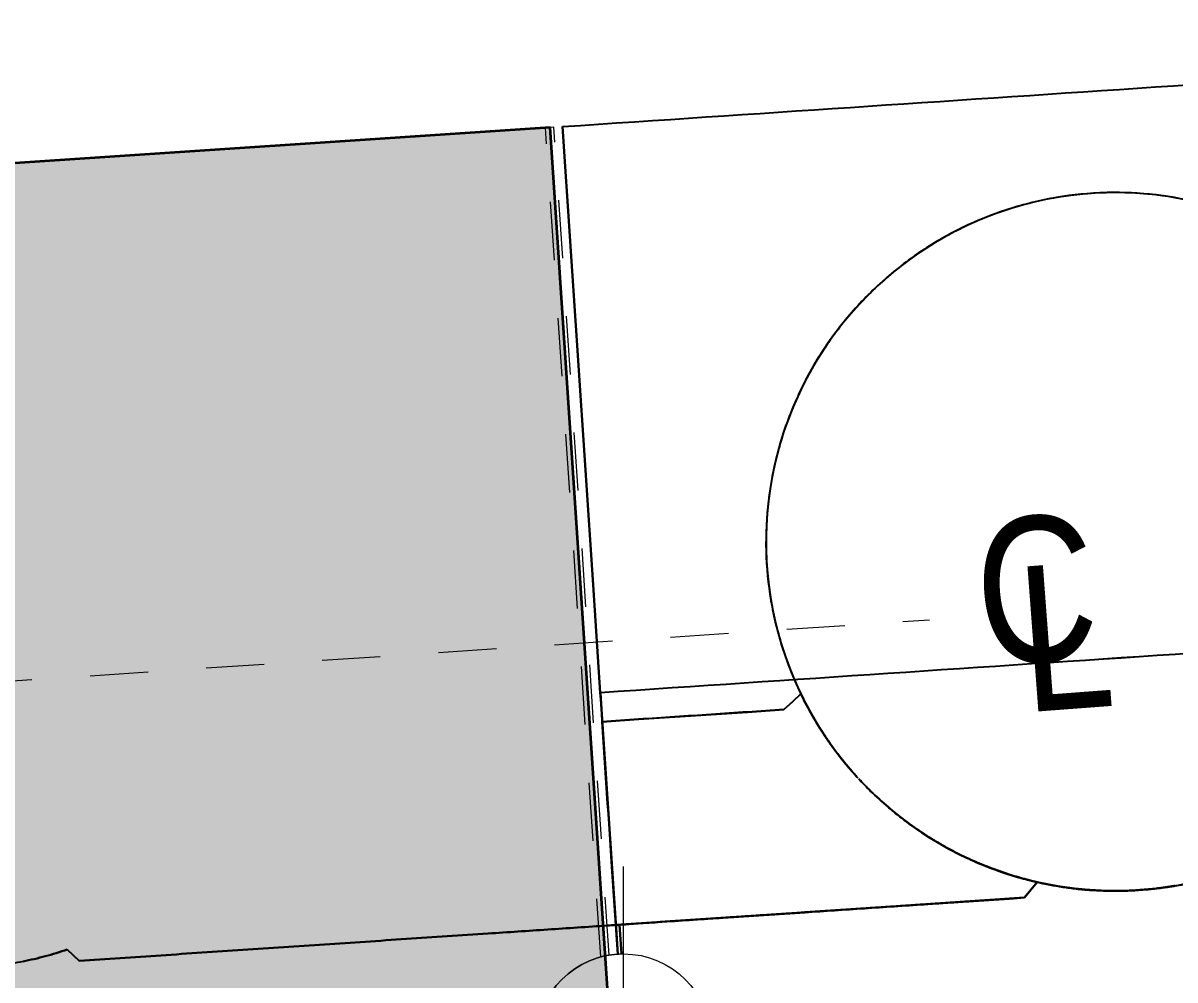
# Model space of a CAD drawing. Header units: metres. Extents: x -1161 to -1080, y 3 to 563.
# Drawn here: x -1096.022 to -1094.042, y 545.248 to 546.892 of the extents above; entities that cross this region are included whole.
import ezdxf

# ---------------------------------------------------------------- set-up
doc = ezdxf.new("R2010")
doc.units = ezdxf.units.M
doc.linetypes.add('JacobsDash', pattern=[0.0045, 0.003, -0.0015])
doc.linetypes.add('JacobsGridLine', pattern=[0.0145, 0.01, -0.001, 0.0025, -0.001])
for name, color, linetype, lineweight in [('A-ANNO-NOTE', 7, 'Continuous', 9), ('A-DETL', 7, 'Continuous', 13), ('A-DETL-GENF', 7, 'Continuous', 9), ('A-GENM', 7, 'Continuous', 35), ('S-BEAM', 7, 'Continuous', 50), ('S-GRID', 7, 'Continuous', 9)]:
    doc.layers.add(name, color=color, linetype=linetype, lineweight=lineweight)
doc.styles.add('Arial Narrow_1', font='ARIALN.TTF', dxfattribs={"height": 0.0025})

# ---------------------------------------------------------------- blocks, each defined once
blk = doc.blocks.new('Foundations-Piles - Px-1200-66435275-DRG-2873171 - BARRIER LAYOUT')
at = {"layer": 'A-GENM', "color": 9, "lineweight": 25, "true_color": 0xbebebe}
for start, end in [(0, 128.2031), (90, 98.1818), (81.8182, 90), (106.3636, 114.5455), (98.1818, 106.3636), (73.6364, 81.8182), (65.4545, 73.6364), (114.5455, 122.7273), (57.2727, 65.4545), (122.7273, 128.2031), (49.0909, 57.2727), (128.2132, 130.9091), (128.2132, 130.8448), (130.9091, 139.0909), (131.0714, 138.9381), (130.9091, 131.0714), (40.9091, 49.0909), (139.0909, 147.2727), (139.4167, 147.0378), (138.9381, 139.4167), (32.7273, 40.9091), (147.5551, 171.8182), (147.6999, 155.1449), (147.0378, 147.4479), (147.2727, 147.4479), (24.5455, 32.7273), (155.9382, 163.2609), (155.1676, 155.9382), (16.3636, 24.5455), (164.1427, 171.3874), (163.2889, 164.1427), (8.1818, 16.3636), (171.8182, 180), (172.3212, 179.5267), (171.3874, 172.3212), (0, 8.1818), (179.5267, 180), (180, 180.4794), (180, 188.1818), (312.0383, 0), (351.8182, 0), (180.4794, 185.4352), (185.4352, 187.6589), (188.1818, 196.3636), (188.7301, 188.9568), (188.9568, 193.5449), (343.6364, 351.8182), (193.5449, 195.872), (196.3636, 204.5455), (196.9445, 201.7592), (335.4545, 343.6364), (201.7592, 204.0906), (204.5455, 212.7273), (205.1214, 210.2919), (327.2727, 335.4545), (210.2919, 212.3144), (212.7273, 220.9091), (213.3031, 220.5426), (319.0909, 327.2727), (220.9091, 229.0909), (310.9091, 319.0909), (221.4731, 228.7748), (229.0909, 237.2727), (302.7273, 310.9091), (308.7028, 310.9091), (310.9091, 312.0383), (229.6289, 231.5729), (231.5729, 236.8737), (304.1732, 308.7028), (237.2727, 245.4545), (237.7676, 240.067), (294.5455, 302.7273), (300.7734, 302.7273), (302.7273, 304.1732), (240.067, 244.8605), (296.2941, 300.7734), (244.8605, 245.2495), (245.4545, 253.6364), (245.8854, 248.2707), (286.3636, 294.5455), (288.5053, 292.879), (292.879, 294.5455), (294.5455, 296.2941), (248.2707, 252.8482), (252.8482, 253.4913), (286.4732, 288.5053), (253.6364, 261.8182), (253.9772, 256.376), (256.376, 260.8371), (260.8371, 261.7354), (261.8182, 269.2098), (270, 278.1818), (278.1818, 286.3636), (278.2285, 280.4936), (280.4936, 284.8126), (284.8126, 286.0888), (262.0368, 264.4363), (264.4363, 268.8272), (268.8272, 269.2098), (269.2098, 269.9441), (269.2098, 270), (270, 272.4234), (272.4723, 276.8189), (276.8189, 278.05)]:
    blk.add_arc((0, 0), 0.6, start, end, dxfattribs=at)
at = {"layer": 'A-GENM', "color": 254, "lineweight": 25, "true_color": 0xd1d1d1}
for start, end in [(187.6589, 188.1818), (188.1818, 188.7301), (195.872, 196.3636), (196.3636, 196.9299), (204.0906, 204.5455), (204.5455, 204.9312), (204.9312, 205.1214), (212.3144, 212.7273), (212.7273, 212.9171), (212.9171, 213.3031), (220.5426, 220.8958), (220.9091, 221.4731), (228.8877, 229.0909), (229.0909, 229.6289), (237.0106, 237.2727), (237.2727, 237.7676), (245.2495, 245.4545), (245.4545, 245.8854), (253.4913, 253.6364), (253.6364, 253.9772), (261.8182, 262.0368), (278.05, 278.1818), (286.0888, 286.3636)]:
    blk.add_arc((0, 0), 0.6, start, end, dxfattribs=at)
blk = doc.blocks.new('StitchPour_RS36B_01 - StitchPour_RS36B_01-61148557-DRG-2873171 - BARRIER LAYOUT')
at = {"layer": 'A-GENM', "color": 253, "lineweight": 25, "true_color": 0xa3a3a3, "flags": 128}
for points in [[(145.7514, -1.6783), (145.8225, -1.6543), (145.8935, -1.6302), (145.9645, -1.6062), (146.0356, -1.5821), (146.1066, -1.5581), (146.1777, -1.5341)], [(146.1777, -1.5341), (146.1066, -1.5581), (146.0356, -1.5821), (145.9645, -1.6062), (145.8935, -1.6302), (145.8225, -1.6543), (145.7514, -1.6783)]]:
    blk.add_lwpolyline(points, dxfattribs=at)
at = {"layer": 'A-GENM', "color": 253, "lineweight": 25, "true_color": 0xa3a3a3}
for points, knots in [([(147.5236, -5.511), (147.4982, -5.4359), (147.2612, -4.7355), (146.8126, -3.4099), (146.3893, -2.1593), (146.1777, -1.5341)], [-0.2120186, -0.2120186, -0.2120186, -0.2120186, -0.2, -0.1, 0, 0, 0, 0]), ([(145.6093, -1.7264), (145.7681, -2.1953), (146.0855, -3.1331), (146.5298, -4.4462), (146.8155, -5.2903), (146.9424, -5.6655)], [-1, -1, -1, -1, -0.925, -0.85, -0.7899954, -0.7899954, -0.7899954, -0.7899954])]:
    blk.add_open_spline(points, degree=3, knots=knots, dxfattribs=at)
at = {"layer": 'A-GENM', "color": 9, "lineweight": 25, "true_color": 0xbebebe}
blk.add_open_spline([(146.4951, -2.472), (146.3893, -2.1593), (146.2835, -1.8467), (146.1777, -1.5341)], degree=3, dxfattribs=at)
blk = doc.blocks.new('T2DPAA-T2D-C3S-RS-M3D-100334_rvt-1-DRG-2873171 - BARRIER LAYOUT')
at = {"layer": 'A-GENM', "color": 9, "lineweight": 25, "true_color": 0xbebebe}
for p, q in [((-1095.0948, 546.7141), (-1095.0816, 546.5173)), ((-1095.0816, 546.5173), (-1095.0685, 546.3206)), ((-1095.0685, 546.3206), (-1095.0554, 546.1238)), ((-1095.0554, 546.1238), (-1095.0423, 545.927)), ((-1095.0423, 545.927), (-1095.0299, 545.7413)), ((-1095.0299, 545.7413), (-1095.0292, 545.7302)), ((-1094.6999, 545.7259), (-1094.6853, 545.7394)), ((-1094.6853, 545.7394), (-1094.6999, 545.7259)), ((-1095.0292, 545.7302), (-1095.016, 545.5334)), ((-1094.7145, 545.7124), (-1094.6999, 545.7259)), ((-1094.6999, 545.7259), (-1094.7145, 545.7124)), ((-1095.0266, 545.6915), (-1094.9642, 545.6957)), ((-1094.9642, 545.6957), (-1094.9018, 545.6999)), ((-1094.9018, 545.6999), (-1094.8394, 545.704)), ((-1094.8394, 545.704), (-1094.777, 545.7082)), ((-1094.777, 545.7082), (-1094.7145, 545.7124)), ((-1095.0219, 545.6217), (-1095.0266, 545.6915)), ((-1095.0266, 545.6915), (-1095.0219, 545.6217)), ((-1095.0173, 545.5518), (-1095.0219, 545.6217)), ((-1095.0219, 545.6217), (-1095.0173, 545.5518)), ((-1095.016, 545.5334), (-1095.0173, 545.5518)), ((-1095.0173, 545.5518), (-1095.016, 545.5334)), ((-1095.016, 545.5334), (-1095.0029, 545.3366)), ((-1095.0126, 545.482), (-1095.016, 545.5326)), ((-1095.016, 545.5326), (-1095.0126, 545.482)), ((-1095.008, 545.4121), (-1095.0126, 545.482)), ((-1095.0126, 545.482), (-1095.008, 545.4121)), ((-1095.0033, 545.3423), (-1095.008, 545.4121)), ((-1095.008, 545.4121), (-1095.0033, 545.3423)), ((-1094.279, 545.4158), (-1094.3007, 545.3892)), ((-1094.2898, 545.4025), (-1094.3007, 545.3892)), ((-1094.3007, 545.3892), (-1094.2898, 545.4025)), ((-1094.3007, 545.3892), (-1094.2898, 545.4025)), ((-1094.2898, 545.4025), (-1094.3007, 545.3892)), ((-1094.2898, 545.4025), (-1094.3007, 545.3892)), ((-1094.279, 545.4158), (-1094.2898, 545.4025)), ((-1094.2898, 545.4025), (-1094.279, 545.4158)), ((-1094.2898, 545.4025), (-1094.279, 545.4158)), ((-1094.279, 545.4158), (-1094.2898, 545.4025)), ((-1094.279, 545.4158), (-1094.2898, 545.4025)), ((-1094.2436, 545.4089), (-1094.279, 545.4158)), ((-1094.2072, 545.404), (-1094.2436, 545.4089)), ((-1094.1986, 545.4031), (-1094.2072, 545.404)), ((-1094.1592, 545.4009), (-1094.1986, 545.4031)), ((-1094.1236, 545.4011), (-1094.1592, 545.4009)), ((-1094.1172, 545.4014), (-1094.1236, 545.4011)), ((-1094.0734, 545.4051), (-1094.1172, 545.4014)), ((-1094.0476, 545.4087), (-1094.0734, 545.4051)), ((-1094.0427, 545.4096), (-1094.0466, 545.4089)), ((-1094.3007, 545.3892), (-1094.9967, 545.3427)), ((-1094.9967, 545.3427), (-1094.9937, 545.2928)), ((-1094.9937, 545.2928), (-1094.9967, 545.3427)), ((-1095.0029, 545.3366), (-1095, 545.2923)), ((-1095.9462, 545.3001), (-1095.9358, 545.2904)), ((-1095.9358, 545.2904), (-1095.9254, 545.2807))]:
    blk.add_line(p, q, dxfattribs=at)
at = {"layer": 'A-GENM', "color": 253, "lineweight": 25, "true_color": 0xa3a3a3}
for p, q in [((-1095.0292, 545.7302), (-1095.0299, 545.7413)), ((-1095.016, 545.5334), (-1095.0292, 545.7302)), ((-1095.0029, 545.3366), (-1095.016, 545.5334)), ((-1095, 545.2923), (-1095.0029, 545.3366)), ((-1095.9358, 545.2904), (-1095.9462, 545.3001)), ((-1095.9254, 545.2807), (-1095.9358, 545.2904))]:
    blk.add_line(p, q, dxfattribs=at)
at = {"layer": 'A-GENM', "color": 253, "lineweight": 25, "true_color": 0xa3a3a3, "flags": 128}
blk.add_lwpolyline([(-1095.0299, 545.7413), (-1095.0423, 545.927), (-1095.0554, 546.1238), (-1095.0685, 546.3206), (-1095.0816, 546.5173), (-1095.0948, 546.7141)], dxfattribs=at)
at = {"layer": 'A-GENM', "color": 253, "lineweight": 25, "true_color": 0xa3a3a3}
blk.add_open_spline([(-1095.0948, 546.7141), (-1094.436, 546.7581), (-1093.1186, 546.846), (-1091.7007, 546.9404), (-1090.9414, 546.9911), (-1090.8407, 546.9978)], degree=3, knots=[0, 0, 0, 0, 0.1, 0.2, 0.2152953, 0.2152953, 0.2152953, 0.2152953], dxfattribs=at)
at = {"layer": 'A-GENM', "color": 9, "lineweight": 25, "true_color": 0xbebebe}
for points in [[(-1094.1067, 546.7801), (-1093.7773, 546.802), (-1093.448, 546.824), (-1093.1187, 546.8459)], [(-1095.0948, 546.7141), (-1094.7654, 546.7361), (-1094.436, 546.7581), (-1094.1067, 546.7801)], [(-1094.6853, 545.7394), (-1094.6851, 545.7389), (-1094.6849, 545.7385), (-1094.6847, 545.7381)], [(-1094.6847, 545.7381), (-1094.6849, 545.7385), (-1094.6851, 545.7389), (-1094.6853, 545.7394)], [(-1094.6843, 545.7373), (-1094.6841, 545.7368), (-1094.6838, 545.7364), (-1094.6836, 545.736)], [(-1094.6836, 545.736), (-1094.6838, 545.7364), (-1094.6841, 545.7368), (-1094.6843, 545.7373)], [(-1094.6836, 545.736), (-1094.6781, 545.7247), (-1094.6722, 545.7137), (-1094.666, 545.7028)], [(-1094.666, 545.7028), (-1094.6722, 545.7137), (-1094.6781, 545.7247), (-1094.6836, 545.736)], [(-1094.9642, 545.6957), (-1094.985, 545.6943), (-1095.0058, 545.6929), (-1095.0266, 545.6915)], [(-1094.9018, 545.6999), (-1094.9226, 545.6985), (-1094.9434, 545.6971), (-1094.9642, 545.6957)], [(-1094.8394, 545.704), (-1094.8602, 545.7026), (-1094.881, 545.7012), (-1094.9018, 545.6999)], [(-1094.777, 545.7082), (-1094.7978, 545.7068), (-1094.8186, 545.7054), (-1094.8394, 545.704)], [(-1094.7145, 545.7124), (-1094.7353, 545.711), (-1094.7561, 545.7096), (-1094.777, 545.7082)], [(-1094.666, 545.7028), (-1094.6592, 545.6909), (-1094.6519, 545.6792), (-1094.6443, 545.6677)], [(-1094.6443, 545.6677), (-1094.6519, 545.6792), (-1094.6592, 545.6909), (-1094.666, 545.7028)], [(-1094.6443, 545.6677), (-1094.6436, 545.6667), (-1094.643, 545.6657), (-1094.6423, 545.6647)], [(-1094.6423, 545.6647), (-1094.643, 545.6657), (-1094.6436, 545.6667), (-1094.6443, 545.6677)], [(-1094.6423, 545.6647), (-1094.6419, 545.6641), (-1094.6415, 545.6635), (-1094.6411, 545.6629)], [(-1094.6411, 545.6629), (-1094.6415, 545.6635), (-1094.6419, 545.6641), (-1094.6423, 545.6647)], [(-1094.6407, 545.6623), (-1094.6403, 545.6618), (-1094.6399, 545.6612), (-1094.6395, 545.6606)], [(-1094.6395, 545.6606), (-1094.6399, 545.6612), (-1094.6403, 545.6618), (-1094.6407, 545.6623)], [(-1094.6395, 545.6606), (-1094.6333, 545.6516), (-1094.6269, 545.6428), (-1094.6202, 545.6341)], [(-1094.6202, 545.6341), (-1094.6118, 545.6232), (-1094.603, 545.6126), (-1094.5938, 545.6023)], [(-1094.5938, 545.6023), (-1094.603, 545.6126), (-1094.6118, 545.6232), (-1094.6202, 545.6341)], [(-1094.5938, 545.6023), (-1094.5926, 545.6009), (-1094.5913, 545.5995), (-1094.59, 545.5981)], [(-1094.59, 545.5981), (-1094.5913, 545.5995), (-1094.5926, 545.6009), (-1094.5938, 545.6023)], [(-1094.59, 545.5981), (-1094.5891, 545.597), (-1094.5881, 545.596), (-1094.5872, 545.595)], [(-1094.5872, 545.595), (-1094.5881, 545.596), (-1094.5891, 545.597), (-1094.59, 545.5981)], [(-1094.5853, 545.593), (-1094.5788, 545.586), (-1094.5722, 545.5791), (-1094.5654, 545.5724)], [(-1094.5654, 545.5724), (-1094.5722, 545.5791), (-1094.5788, 545.586), (-1094.5853, 545.593)], [(-1094.5654, 545.5724), (-1094.5555, 545.5628), (-1094.5454, 545.5535), (-1094.5349, 545.5445)], [(-1094.5349, 545.5445), (-1094.5454, 545.5535), (-1094.5555, 545.5628), (-1094.5654, 545.5724)], [(-1094.5349, 545.5445), (-1094.5329, 545.5428), (-1094.5308, 545.5411), (-1094.5288, 545.5394)], [(-1094.5288, 545.5394), (-1094.5308, 545.5411), (-1094.5329, 545.5428), (-1094.5349, 545.5445)], [(-1094.5276, 545.5384), (-1094.5259, 545.537), (-1094.5241, 545.5355), (-1094.5224, 545.5341)], [(-1094.5224, 545.5341), (-1094.5241, 545.5355), (-1094.5259, 545.537), (-1094.5276, 545.5384)], [(-1094.5224, 545.5341), (-1094.5159, 545.5289), (-1094.5093, 545.5238), (-1094.5026, 545.5188)], [(-1094.5026, 545.5188), (-1094.5093, 545.5238), (-1094.5159, 545.5289), (-1094.5224, 545.5341)], [(-1094.5026, 545.5188), (-1094.4915, 545.5106), (-1094.4802, 545.5028), (-1094.4686, 545.4953)], [(-1094.4686, 545.4953), (-1094.4802, 545.5028), (-1094.4915, 545.5106), (-1094.5026, 545.5188)], [(-1094.4686, 545.4953), (-1094.4657, 545.4935), (-1094.4627, 545.4916), (-1094.4598, 545.4898)], [(-1094.4598, 545.4898), (-1094.4627, 545.4916), (-1094.4657, 545.4935), (-1094.4686, 545.4953)], [(-1094.4595, 545.4897), (-1094.457, 545.4881), (-1094.4545, 545.4866), (-1094.4519, 545.4851)], [(-1094.4519, 545.4851), (-1094.4544, 545.4866), (-1094.457, 545.4881), (-1094.4595, 545.4897)], [(-1094.4519, 545.4851), (-1094.4457, 545.4814), (-1094.4394, 545.4778), (-1094.433, 545.4743)], [(-1094.433, 545.4743), (-1094.4394, 545.4778), (-1094.4457, 545.4814), (-1094.4519, 545.4851)], [(-1094.433, 545.4743), (-1094.4209, 545.4677), (-1094.4086, 545.4615), (-1094.3961, 545.4557)], [(-1094.3961, 545.4557), (-1094.4086, 545.4615), (-1094.421, 545.4677), (-1094.433, 545.4743)], [(-1094.3961, 545.4557), (-1094.3922, 545.4539), (-1094.3883, 545.4522), (-1094.3844, 545.4505)], [(-1094.3844, 545.4505), (-1094.3883, 545.4522), (-1094.3922, 545.4539), (-1094.3961, 545.4557)], [(-1094.3844, 545.4505), (-1094.3837, 545.4502), (-1094.3831, 545.4499), (-1094.3824, 545.4496)], [(-1094.3824, 545.4496), (-1094.3831, 545.4499), (-1094.3837, 545.4502), (-1094.3844, 545.4505)], [(-1094.3754, 545.4467), (-1094.3773, 545.4475), (-1094.3792, 545.4483), (-1094.3811, 545.4491)], [(-1094.3754, 545.4467), (-1094.3697, 545.4443), (-1094.3639, 545.442), (-1094.358, 545.4398)], [(-1094.358, 545.4398), (-1094.3639, 545.442), (-1094.3697, 545.4443), (-1094.3754, 545.4467)], [(-1094.358, 545.4398), (-1094.3451, 545.4349), (-1094.3321, 545.4304), (-1094.3189, 545.4264)], [(-1094.3189, 545.4264), (-1094.3321, 545.4304), (-1094.3451, 545.4349), (-1094.358, 545.4398)], [(-1094.3189, 545.4264), (-1094.314, 545.425), (-1094.309, 545.4235), (-1094.3041, 545.4222)], [(-1094.3041, 545.4222), (-1094.309, 545.4235), (-1094.314, 545.425), (-1094.3189, 545.4264)], [(-1094.3041, 545.4222), (-1094.302, 545.4216), (-1094.2999, 545.421), (-1094.2977, 545.4205)], [(-1094.2977, 545.4205), (-1094.2999, 545.421), (-1094.302, 545.4216), (-1094.3041, 545.4222)], [(-1094.2969, 545.4202), (-1094.2961, 545.42), (-1094.2953, 545.4198), (-1094.2945, 545.4196)], [(-1094.2945, 545.4196), (-1094.2953, 545.4198), (-1094.2961, 545.42), (-1094.2969, 545.4202)], [(-1094.2945, 545.4196), (-1094.2893, 545.4183), (-1094.2842, 545.417), (-1094.279, 545.4158)], [(-1094.279, 545.4158), (-1094.2842, 545.417), (-1094.2893, 545.4183), (-1094.2945, 545.4196)], [(-1094.2359, 545.4077), (-1094.2504, 545.4099), (-1094.2647, 545.4126), (-1094.279, 545.4158)], [(-1094.2359, 545.4076), (-1094.2504, 545.4099), (-1094.2647, 545.4126), (-1094.279, 545.4158)], [(-1094.2206, 545.4055), (-1094.2257, 545.4062), (-1094.2308, 545.4069), (-1094.2359, 545.4077)], [(-1094.2206, 545.4055), (-1094.2257, 545.4062), (-1094.2308, 545.4069), (-1094.2359, 545.4076)], [(-1094.2095, 545.4042), (-1094.2132, 545.4046), (-1094.2169, 545.405), (-1094.2206, 545.4055)], [(-1094.2095, 545.4042), (-1094.2132, 545.4046), (-1094.2169, 545.405), (-1094.2206, 545.4055)], [(-1094.2032, 545.4036), (-1094.2053, 545.4038), (-1094.2074, 545.404), (-1094.2095, 545.4042)], [(-1094.2033, 545.4036), (-1094.2053, 545.4038), (-1094.2074, 545.404), (-1094.2095, 545.4042)], [(-1094.1965, 545.4029), (-1094.1988, 545.4031), (-1094.201, 545.4033), (-1094.2033, 545.4036)], [(-1094.1965, 545.403), (-1094.1988, 545.4031), (-1094.201, 545.4034), (-1094.2032, 545.4036)], [(-1094.1924, 545.4026), (-1094.1938, 545.4027), (-1094.1952, 545.4028), (-1094.1965, 545.403)], [(-1094.1924, 545.4026), (-1094.1938, 545.4027), (-1094.1951, 545.4028), (-1094.1965, 545.4029)], [(-1094.1486, 545.4008), (-1094.1632, 545.4008), (-1094.1778, 545.4015), (-1094.1924, 545.4026)], [(-1094.1486, 545.4008), (-1094.1559, 545.4008), (-1094.1705, 545.4011), (-1094.1851, 545.402), (-1094.1924, 545.4026)], [(-1094.1348, 545.4008), (-1094.1394, 545.4008), (-1094.144, 545.4007), (-1094.1486, 545.4008)], [(-1094.1348, 545.4008), (-1094.1394, 545.4008), (-1094.144, 545.4007), (-1094.1486, 545.4008)], [(-1094.1238, 545.4011), (-1094.1275, 545.401), (-1094.1312, 545.4009), (-1094.1348, 545.4008)], [(-1094.1238, 545.4011), (-1094.1275, 545.401), (-1094.1311, 545.4009), (-1094.1348, 545.4008)], [(-1094.1133, 545.4016), (-1094.1167, 545.4014), (-1094.1201, 545.4013), (-1094.1235, 545.4011)], [(-1094.1133, 545.4016), (-1094.1167, 545.4014), (-1094.1201, 545.4013), (-1094.1234, 545.4011)], [(-1094.1048, 545.4021), (-1094.1076, 545.4019), (-1094.1105, 545.4017), (-1094.1133, 545.4016)], [(-1094.1047, 545.4021), (-1094.1076, 545.4019), (-1094.1105, 545.4017), (-1094.1133, 545.4016)], [(-1094.0612, 545.4067), (-1094.0757, 545.4046), (-1094.0902, 545.4031), (-1094.1048, 545.4021)], [(-1094.0611, 545.4067), (-1094.0756, 545.4046), (-1094.0902, 545.4031), (-1094.1047, 545.4021)], [(-1094.0492, 545.4085), (-1094.0532, 545.4078), (-1094.0572, 545.4072), (-1094.0612, 545.4067)], [(-1094.0492, 545.4085), (-1094.0532, 545.4078), (-1094.0571, 545.4072), (-1094.0611, 545.4067)], [(-1094.0462, 545.409), (-1094.0472, 545.4088), (-1094.0482, 545.4087), (-1094.0492, 545.4085)], [(-1094.0462, 545.409), (-1094.0472, 545.4088), (-1094.0482, 545.4086), (-1094.0492, 545.4085)], [(-1094.0427, 545.4096), (-1094.0435, 545.4094), (-1094.0442, 545.4093), (-1094.045, 545.4092)], [(-1094.0427, 545.4096), (-1094.0435, 545.4094), (-1094.0442, 545.4093), (-1094.045, 545.4092)], [(-1094.371, 545.3845), (-1094.4403, 545.3799), (-1094.5097, 545.3753), (-1094.5791, 545.3706)], [(-1094.4412, 545.3798), (-1094.4646, 545.3783), (-1094.4881, 545.3767), (-1094.5115, 545.3751)], [(-1094.4032, 545.3824), (-1094.4373, 545.3801), (-1094.4715, 545.3778), (-1094.5056, 545.3755)], [(-1094.371, 545.3845), (-1094.3944, 545.383), (-1094.4178, 545.3814), (-1094.4412, 545.3798)], [(-1094.3007, 545.3892), (-1094.3349, 545.3869), (-1094.369, 545.3847), (-1094.4032, 545.3824)], [(-1094.3007, 545.3892), (-1094.3241, 545.3877), (-1094.3475, 545.3861), (-1094.371, 545.3845)], [(-1094.3007, 545.3892), (-1094.3239, 545.3877), (-1094.3471, 545.3861), (-1094.3703, 545.3846)], [(-1094.7105, 545.3618), (-1094.7447, 545.3596), (-1094.7788, 545.3573), (-1094.813, 545.355)], [(-1094.7223, 545.3611), (-1094.7457, 545.3595), (-1094.7691, 545.3579), (-1094.7925, 545.3564)], [(-1094.652, 545.3658), (-1094.6754, 545.3642), (-1094.6988, 545.3626), (-1094.7223, 545.3611)], [(-1094.5056, 545.3755), (-1094.5398, 545.3733), (-1094.6081, 545.3687), (-1094.6764, 545.3641), (-1094.7105, 545.3618)], [(-1094.5817, 545.3704), (-1094.6052, 545.3689), (-1094.6286, 545.3673), (-1094.652, 545.3658)], [(-1094.5115, 545.3751), (-1094.5349, 545.3736), (-1094.5583, 545.372), (-1094.5817, 545.3704)], [(-1095.1204, 545.3345), (-1095.0862, 545.3368), (-1095.0521, 545.339), (-1095.0179, 545.3413)], [(-1095.0179, 545.3413), (-1095.013, 545.3416), (-1095.0082, 545.342), (-1095.0033, 545.3423)], [(-1094.933, 545.347), (-1094.9565, 545.3454), (-1094.9799, 545.3439), (-1095.0033, 545.3423)], [(-1094.9967, 545.3427), (-1094.9989, 545.3426), (-1095.0011, 545.3424), (-1095.0033, 545.3423)], [(-1094.7879, 545.3567), (-1094.8111, 545.3551), (-1094.8575, 545.352), (-1094.9271, 545.3474), (-1094.9735, 545.3443), (-1094.9967, 545.3427)], [(-1094.9154, 545.3482), (-1094.9425, 545.3463), (-1094.9696, 545.3445), (-1094.9967, 545.3427)], [(-1094.8628, 545.3517), (-1094.8862, 545.3501), (-1094.9096, 545.3485), (-1094.933, 545.347)], [(-1094.813, 545.355), (-1094.8471, 545.3527), (-1094.8813, 545.3504), (-1094.9154, 545.3482)], [(-1094.7925, 545.3564), (-1094.8159, 545.3548), (-1094.8394, 545.3532), (-1094.8628, 545.3517)], [(-1095.4336, 545.3135), (-1095.4102, 545.3151), (-1095.3867, 545.3167), (-1095.3633, 545.3182)], [(-1095.3633, 545.3182), (-1095.3399, 545.3198), (-1095.3165, 545.3214), (-1095.2931, 545.3229)], [(-1095.2931, 545.3229), (-1095.2697, 545.3245), (-1095.2462, 545.3261), (-1095.2228, 545.3276)], [(-1095.2228, 545.3276), (-1095.1887, 545.3299), (-1095.1545, 545.3322), (-1095.1204, 545.3345)], [(-1095.9838, 545.2886), (-1095.9711, 545.292), (-1095.9586, 545.2959), (-1095.9462, 545.3001)], [(-1095.7146, 545.2948), (-1095.6912, 545.2963), (-1095.6678, 545.2979), (-1095.6444, 545.2995)], [(-1095.6444, 545.2995), (-1095.6209, 545.301), (-1095.5975, 545.3026), (-1095.5741, 545.3042)], [(-1095.5741, 545.3042), (-1095.5507, 545.3057), (-1095.5273, 545.3073), (-1095.5038, 545.3089)], [(-1095.5038, 545.3089), (-1095.4804, 545.3104), (-1095.457, 545.312), (-1095.4336, 545.3135)], [(-1096.0221, 545.2796), (-1096.0092, 545.2822), (-1095.9964, 545.2852), (-1095.9838, 545.2886)], [(-1095.9254, 545.2807), (-1095.902, 545.2823), (-1095.8786, 545.2838), (-1095.8552, 545.2854)], [(-1095.8552, 545.2854), (-1095.8317, 545.2869), (-1095.8083, 545.2885), (-1095.7849, 545.2901)], [(-1095.7849, 545.2901), (-1095.7615, 545.2916), (-1095.7381, 545.2932), (-1095.7146, 545.2948)]]:
    blk.add_open_spline(points, degree=3, dxfattribs=at)
for points, knots in [([(-1094.6202, 545.6341), (-1094.6244, 545.6396), (-1094.6309, 545.6484), (-1094.6372, 545.6573), (-1094.6395, 545.6606)], [0.76923077, 0.76923077, 0.76923077, 0.76923077, 0.80769231, 0.83022609, 0.83022609, 0.83022609, 0.83022609]), ([(-1094.3811, 545.4491), (-1094.3798, 545.4485), (-1094.3779, 545.4477), (-1094.376, 545.4469), (-1094.3754, 545.4467)], [0.79980757, 0.79980757, 0.79980757, 0.79980757, 0.80769231, 0.81128819, 0.81128819, 0.81128819, 0.81128819]), ([(-1094.5791, 545.3706), (-1094.6255, 545.3675), (-1094.6951, 545.3629), (-1094.7647, 545.3582), (-1094.7879, 545.3567)], [0.4, 0.4, 0.4, 0.4, 0.6, 0.7, 0.7, 0.7, 0.7])]:
    blk.add_open_spline(points, degree=3, knots=knots, dxfattribs=at)
at = {"layer": 'A-GENM', "color": 254, "lineweight": 25, "true_color": 0xd1d1d1}
for points in [[(-1094.279, 545.4158), (-1094.2647, 545.4126), (-1094.2504, 545.4099), (-1094.2359, 545.4076)], [(-1094.2359, 545.4076), (-1094.2308, 545.4069), (-1094.2257, 545.4062), (-1094.2206, 545.4055)], [(-1094.2206, 545.4055), (-1094.2169, 545.405), (-1094.2132, 545.4046), (-1094.2095, 545.4042)], [(-1094.2095, 545.4042), (-1094.2074, 545.404), (-1094.2053, 545.4038), (-1094.2032, 545.4036)], [(-1094.2032, 545.4036), (-1094.201, 545.4033), (-1094.1988, 545.4031), (-1094.1965, 545.4029)], [(-1094.1965, 545.4029), (-1094.1952, 545.4028), (-1094.1938, 545.4027), (-1094.1924, 545.4026)], [(-1094.1924, 545.4026), (-1094.1851, 545.402), (-1094.1705, 545.4011), (-1094.1559, 545.4008), (-1094.1486, 545.4008)], [(-1094.1486, 545.4008), (-1094.144, 545.4007), (-1094.1394, 545.4008), (-1094.1348, 545.4008)], [(-1094.1348, 545.4008), (-1094.1312, 545.4009), (-1094.1275, 545.401), (-1094.1238, 545.4011)], [(-1094.1234, 545.4011), (-1094.1201, 545.4013), (-1094.1167, 545.4014), (-1094.1133, 545.4016)], [(-1094.1133, 545.4016), (-1094.1105, 545.4017), (-1094.1076, 545.4019), (-1094.1048, 545.4021)], [(-1094.1048, 545.4021), (-1094.0902, 545.4031), (-1094.0757, 545.4046), (-1094.0612, 545.4067)], [(-1094.0612, 545.4067), (-1094.0572, 545.4072), (-1094.0532, 545.4078), (-1094.0492, 545.4085)], [(-1094.0492, 545.4085), (-1094.0482, 545.4086), (-1094.0472, 545.4088), (-1094.0462, 545.409)], [(-1094.045, 545.4092), (-1094.0442, 545.4093), (-1094.0435, 545.4094), (-1094.0427, 545.4096)], [(-1094.5115, 545.3751), (-1094.4881, 545.3767), (-1094.4646, 545.3783), (-1094.4412, 545.3798)], [(-1094.5056, 545.3755), (-1094.4715, 545.3778), (-1094.4373, 545.3801), (-1094.4032, 545.3824)], [(-1094.4412, 545.3798), (-1094.4178, 545.3814), (-1094.3944, 545.383), (-1094.371, 545.3845)], [(-1094.4032, 545.3824), (-1094.369, 545.3847), (-1094.3349, 545.3869), (-1094.3007, 545.3892)], [(-1094.371, 545.3845), (-1094.3475, 545.3861), (-1094.3241, 545.3877), (-1094.3007, 545.3892)], [(-1094.813, 545.355), (-1094.7788, 545.3573), (-1094.7447, 545.3596), (-1094.7105, 545.3618)], [(-1094.7925, 545.3564), (-1094.7691, 545.3579), (-1094.7457, 545.3595), (-1094.7223, 545.3611)], [(-1094.7223, 545.3611), (-1094.6988, 545.3626), (-1094.6754, 545.3642), (-1094.652, 545.3658)], [(-1094.7105, 545.3618), (-1094.6764, 545.3641), (-1094.6422, 545.3664), (-1094.6081, 545.3687)], [(-1094.652, 545.3658), (-1094.6286, 545.3673), (-1094.6052, 545.3689), (-1094.5817, 545.3704)], [(-1094.6081, 545.3687), (-1094.5739, 545.371), (-1094.5398, 545.3733), (-1094.5056, 545.3755)], [(-1094.5817, 545.3704), (-1094.5583, 545.372), (-1094.5349, 545.3736), (-1094.5115, 545.3751)], [(-1095.0033, 545.3423), (-1095.0011, 545.3424), (-1094.9989, 545.3426), (-1094.9967, 545.3427)], [(-1095.0033, 545.3423), (-1095.0011, 545.3424), (-1094.9989, 545.3426), (-1094.9967, 545.3427)], [(-1094.9967, 545.3427), (-1094.9696, 545.3445), (-1094.9425, 545.3463), (-1094.9154, 545.3482)], [(-1094.9967, 545.3427), (-1094.9754, 545.3441), (-1094.9542, 545.3456), (-1094.933, 545.347)], [(-1094.933, 545.347), (-1094.9096, 545.3485), (-1094.8862, 545.3501), (-1094.8628, 545.3517)], [(-1094.9154, 545.3482), (-1094.8813, 545.3504), (-1094.8471, 545.3527), (-1094.813, 545.355)], [(-1094.8628, 545.3517), (-1094.8394, 545.3532), (-1094.8159, 545.3548), (-1094.7925, 545.3564)]]:
    blk.add_open_spline(points, degree=3, dxfattribs=at)
at = {"layer": 'A-GENM', "color": 253, "lineweight": 25, "true_color": 0xa3a3a3}
for points in [[(-1095.0179, 545.3413), (-1095.0521, 545.339), (-1095.0862, 545.3368), (-1095.1204, 545.3345)], [(-1095.0033, 545.3423), (-1095.0082, 545.342), (-1095.013, 545.3416), (-1095.0179, 545.3413)], [(-1095.3633, 545.3182), (-1095.3867, 545.3167), (-1095.4102, 545.3151), (-1095.4336, 545.3135)], [(-1095.2931, 545.3229), (-1095.3165, 545.3214), (-1095.3399, 545.3198), (-1095.3633, 545.3182)], [(-1095.2228, 545.3276), (-1095.2462, 545.3261), (-1095.2697, 545.3245), (-1095.2931, 545.3229)], [(-1095.1204, 545.3345), (-1095.1545, 545.3322), (-1095.1887, 545.3299), (-1095.2228, 545.3276)], [(-1095.9462, 545.3001), (-1095.9586, 545.2959), (-1095.9711, 545.292), (-1095.9838, 545.2886)], [(-1095.6444, 545.2995), (-1095.6678, 545.2979), (-1095.6912, 545.2963), (-1095.7146, 545.2948)], [(-1095.5741, 545.3042), (-1095.5975, 545.3026), (-1095.6209, 545.301), (-1095.6444, 545.2995)], [(-1095.5038, 545.3089), (-1095.5273, 545.3073), (-1095.5507, 545.3057), (-1095.5741, 545.3042)], [(-1095.4336, 545.3135), (-1095.457, 545.312), (-1095.4804, 545.3104), (-1095.5038, 545.3089)], [(-1096.0221, 545.2796), (-1096.0285, 545.2783), (-1096.0414, 545.2759), (-1096.0543, 545.2739), (-1096.0608, 545.2731)], [(-1095.9838, 545.2886), (-1095.9964, 545.2852), (-1096.0092, 545.2822), (-1096.0221, 545.2796)], [(-1095.8552, 545.2854), (-1095.8786, 545.2838), (-1095.902, 545.2823), (-1095.9254, 545.2807)], [(-1095.7849, 545.2901), (-1095.8083, 545.2885), (-1095.8317, 545.2869), (-1095.8552, 545.2854)], [(-1095.7146, 545.2948), (-1095.7381, 545.2932), (-1095.7615, 545.2916), (-1095.7849, 545.2901)]]:
    blk.add_open_spline(points, degree=3, dxfattribs=at)
at = {"layer": 'A-GENM', "color": 253, "lineweight": 25, "true_color": 0xa3a3a3, "rotation": 75.11694444444437}
for name, p in [('StitchPour_RS36B_01 - StitchPour_RS36B_01-61148557-DRG-2873171 - BARRIER LAYOUT', (-1134.0578, 404.8616)), ('Foundations-Piles - Px-1200-66435275-DRG-2873171 - BARRIER LAYOUT', (-1094.1452, 546.0007))]:
    blk.add_blockref(name, p, dxfattribs=at)
blk = doc.blocks.new('CS_Annot_Centreline Symbol2 - CS_Annot_Centreline Symbol-5074296-DRG-2873171 - BARRIER LAYOUT')
at = {"layer": 'A-ANNO-NOTE', "char_height": 0.0025, "attachment_point": 1, "style": 'Arial Narrow_1'}
for s, insert, width in [('C  ', (-0.001093, 0.004763), 0.00440928), ('L', (-0.00041, 0.003917), 0.00192405)]:
    blk.add_mtext(s, dxfattribs=dict(at, insert=insert, width=width))

msp = doc.modelspace()

# ---------------------------------------------------------------- hatches: boundary and pattern name
at = {"layer": 'A-DETL-GENF', "true_color": 0xc0c0c0, "transparency": 33554608}
h = msp.add_hatch(color=9, dxfattribs=at)
h.paths.add_polyline_path([(-1105.0274, 544.3444), (-1105.0082, 544.3477), (-1104.9895, 544.3536), (-1104.9716, 544.3618), (-1104.955, 544.3722), (-1104.94, 544.3848), (-1104.9266, 544.3992), (-1104.9153, 544.4152), (-1104.9062, 544.4326), (-1104.8994, 544.451), (-1104.8951, 544.4701), (-1104.8933, 544.4897), (-1104.8933, 544.4936), (-1105.0271, 544.4927), (-1105.0274, 544.3449)])
h.paths.add_polyline_path([(-1105.0271, 544.4946), (-1095.0115, 545.1414), (-1095.1162, 546.7127), (-1105.0242, 546.0522), (-1105.0271, 544.4975)])

# ---------------------------------------------------------------- linework, layer by layer
at = {"layer": 'A-ANNO-NOTE', "lineweight": 18}
msp.add_line((-1094.99, 545.1426), (-1094.99, 545.4426), dxfattribs=at)
msp.add_circle((-1094.99, 545.1426), 0.15, dxfattribs=at)
msp.add_arc((-1094.99, 545.1426), 0.15, 90, 180, dxfattribs=at)
at = {"layer": 'A-DETL', "lineweight": 35}
for p, q in [((-1095.1162, 546.7127), (-1105.0242, 546.0522)), ((-1094.9728, 544.5622), (-1095.1162, 546.7127))]:
    msp.add_line(p, q, dxfattribs=at)
at = {"layer": 'S-BEAM', "linetype": 'JacobsDash', "lineweight": 18}
for p, q in [((-1095.1241, 546.7122), (-1105.0242, 546.0522)), ((-1095.1096, 546.7132), (-1095.1241, 546.7122)), ((-1095.0291, 545.2874), (-1095.1241, 546.7122)), ((-1095.0148, 545.2905), (-1095.1096, 546.7132))]:
    msp.add_line(p, q, dxfattribs=at)
at = {"layer": 'S-GRID', "linetype": 'JacobsGridLine', "lineweight": 18}
msp.add_line((-1105.0866, 545.1586), (-1094.4644, 545.8667), dxfattribs=at)

# ---------------------------------------------------------------- block references
at = {"lineweight": 5}
msp.add_blockref('T2DPAA-T2D-C3S-RS-M3D-100334_rvt-1-DRG-2873171 - BARRIER LAYOUT', (0, 0), dxfattribs=at)
at = {"layer": 'A-ANNO-NOTE', "xscale": 100, "yscale": 100, "zscale": 100, "rotation": 4.306851586197833}
msp.add_blockref('CS_Annot_Centreline Symbol2 - CS_Annot_Centreline Symbol-5074296-DRG-2873171 - BARRIER LAYOUT', (-1094.249, 545.5692), dxfattribs=at)

doc.saveas('drawing.dxf')
